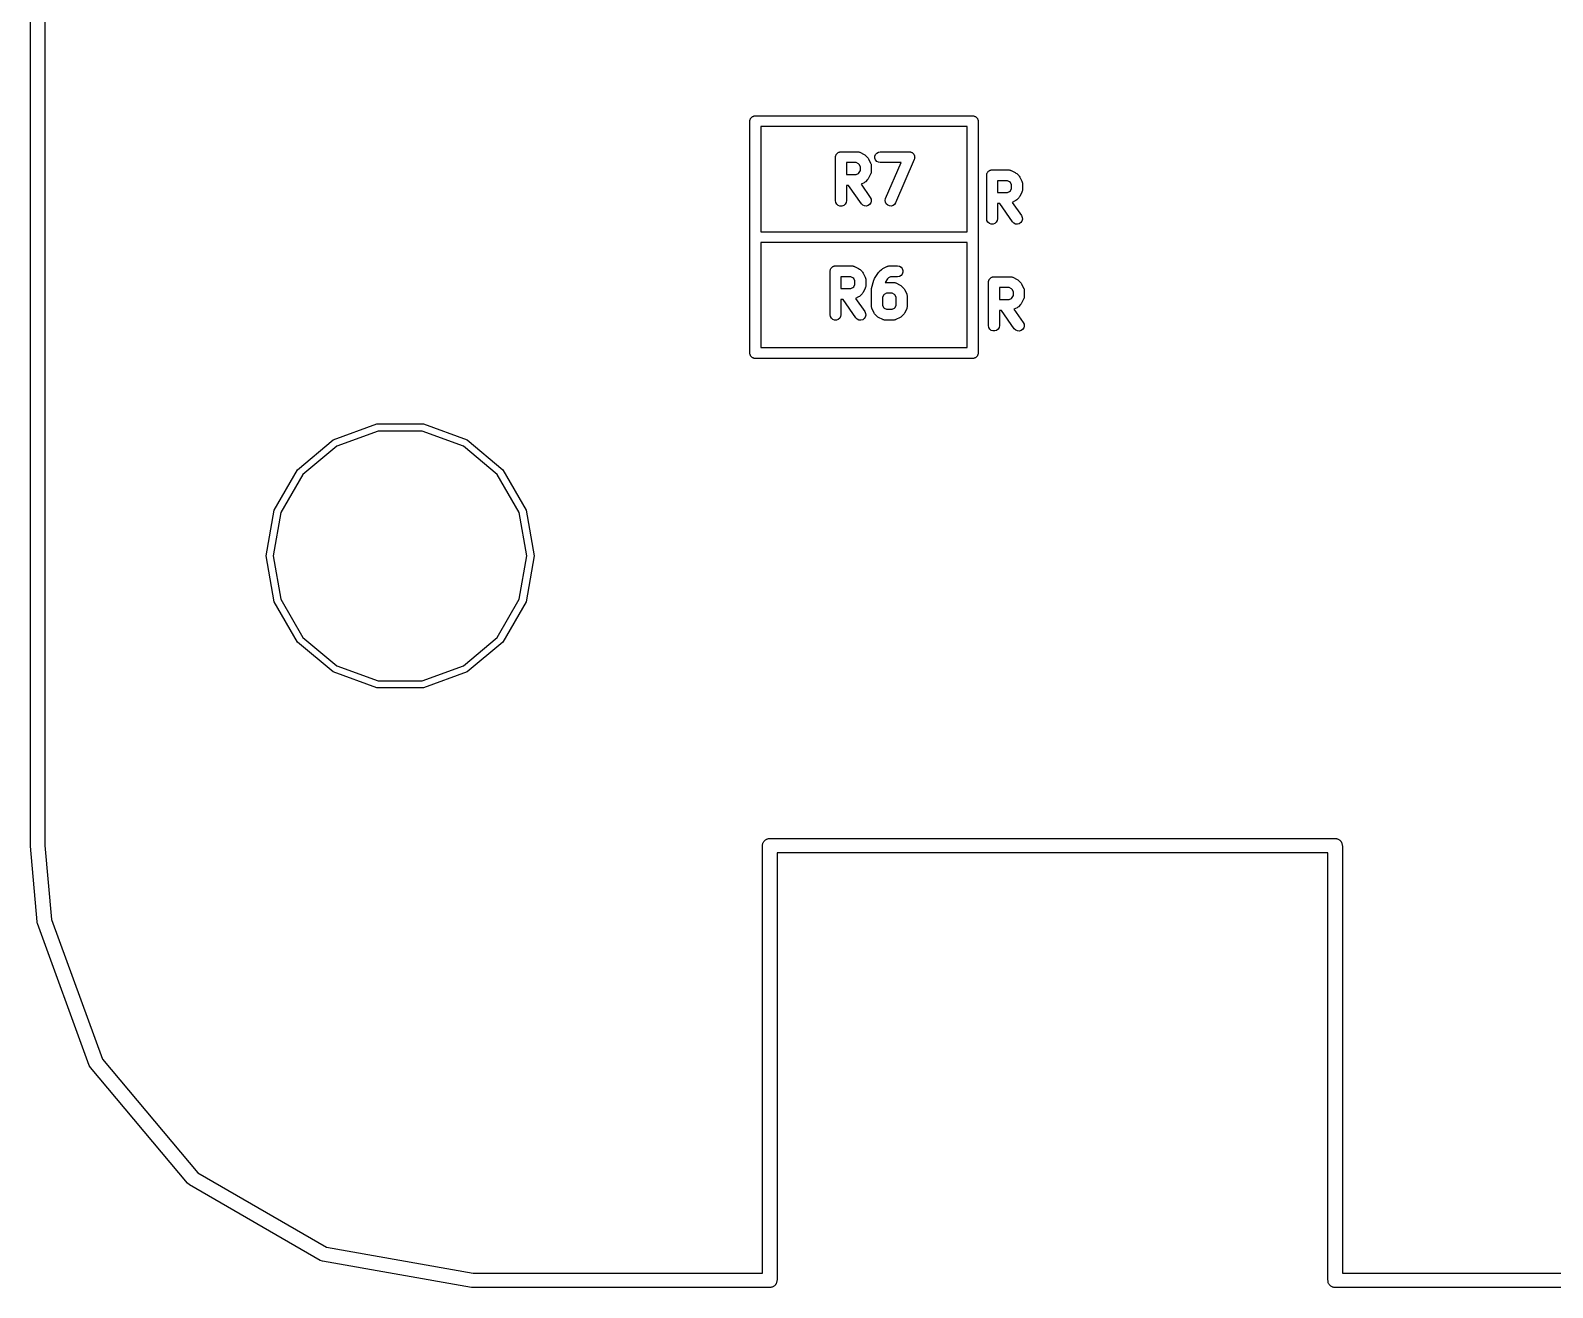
# Model space of a CAD drawing. Extents: x 10 to 287, y -200 to -10.
# Drawn here: x 99.9 to 120.9, y -112.1 to -94.75 of the extents above; entities that cross this region are included whole.
import ezdxf

# ---------------------------------------------------------------- set-up
doc = ezdxf.new("R2010")
doc.units = 0
doc.header["$MEASUREMENT"] = 0
doc.layers.add('BLACK', color=7, linetype='CONTINUOUS')

msp = doc.modelspace()

# ---------------------------------------------------------------- linework, layer by layer
at = {"layer": 'Black'}
for p, q in [((99.9, -106), (99.9, -56)), ((100.1, -56.0087), (100.1, -105.996)), ((109.83, -95.9743), (109.833, -95.9687)), ((109.833, -95.9687), (109.835, -95.9625)), ((109.835, -95.9625), (109.839, -95.9575)), ((109.839, -95.9575), (109.843, -95.9518)), ((109.843, -95.9518), (109.848, -95.9476)), ((109.848, -95.9476), (109.852, -95.9425)), ((109.852, -95.9425), (109.857, -95.9393)), ((109.857, -95.9393), (109.862, -95.935)), ((109.862, -95.935), (109.869, -95.9328)), ((109.869, -95.9328), (109.874, -95.9295)), ((109.874, -95.9295), (109.881, -95.9284)), ((109.881, -95.9284), (109.887, -95.9261)), ((109.887, -95.9261), (109.894, -95.9261)), ((109.894, -95.9261), (109.9, -95.925)), ((109.9, -95.925), (112.9, -95.925)), ((112.9, -95.925), (112.906, -95.9261)), ((112.906, -95.9261), (112.913, -95.9261)), ((112.913, -95.9261), (112.919, -95.9284)), ((112.919, -95.9284), (112.926, -95.9295)), ((112.926, -95.9295), (112.931, -95.9328)), ((112.931, -95.9328), (112.938, -95.935)), ((112.938, -95.935), (112.943, -95.9393)), ((112.943, -95.9393), (112.948, -95.9425)), ((112.948, -95.9425), (112.952, -95.9476)), ((112.952, -95.9476), (112.957, -95.9518)), ((112.957, -95.9518), (112.961, -95.9575)), ((112.961, -95.9575), (112.965, -95.9625)), ((112.965, -95.9625), (112.967, -95.9687)), ((112.967, -95.9687), (112.97, -95.9743)), ((109.825, -96), (109.826, -95.9935)), ((109.825, -99.2), (109.825, -96)), ((109.826, -95.987), (109.828, -95.9808)), ((109.826, -95.9935), (109.826, -95.987)), ((109.828, -95.9808), (109.83, -95.9743)), ((112.825, -96.075), (109.975, -96.075)), ((109.975, -96.075), (109.975, -97.525)), ((112.825, -97.525), (112.825, -96.075)), ((112.97, -95.9743), (112.972, -95.9808)), ((112.972, -95.9808), (112.974, -95.987)), ((112.974, -95.987), (112.974, -95.9935)), ((112.974, -95.9935), (112.975, -96)), ((112.975, -96), (112.975, -99.2)), ((111.007, -96.4964), (111.008, -96.49)), ((111.007, -97.0964), (111.007, -96.4964)), ((111.008, -96.4834), (111.011, -96.4772)), ((111.008, -96.49), (111.008, -96.4834)), ((111.011, -96.4772), (111.012, -96.4708)), ((111.012, -96.4708), (111.015, -96.4651)), ((111.015, -96.4651), (111.017, -96.4589)), ((111.017, -96.4589), (111.021, -96.4539)), ((111.021, -96.4539), (111.025, -96.4482)), ((111.025, -96.4482), (111.03, -96.444)), ((111.03, -96.444), (111.034, -96.439)), ((111.034, -96.439), (111.04, -96.4357)), ((111.04, -96.4357), (111.045, -96.4315)), ((111.045, -96.4315), (111.051, -96.4292)), ((111.051, -96.4292), (111.056, -96.426)), ((111.056, -96.426), (111.063, -96.4248)), ((111.063, -96.4248), (111.069, -96.4226)), ((111.069, -96.4226), (111.076, -96.4226)), ((111.076, -96.4226), (111.082, -96.4214)), ((111.082, -96.4214), (111.311, -96.4214)), ((111.157, -96.5714), (111.157, -96.7357)), ((111.293, -96.5714), (111.157, -96.5714)), ((111.323, -96.5866), (111.293, -96.5714)), ((111.311, -96.4214), (111.315, -96.4222)), ((111.315, -96.4222), (111.319, -96.4219)), ((111.319, -96.4219), (111.328, -96.4244)), ((111.335, -96.598), (111.323, -96.5866)), ((111.328, -96.4244), (111.336, -96.426)), ((111.35, -96.6284), (111.335, -96.598)), ((111.336, -96.426), (111.34, -96.4281)), ((111.34, -96.4281), (111.344, -96.4293)), ((111.344, -96.4293), (111.401, -96.4579)), ((111.401, -96.4579), (111.411, -96.4651)), ((111.411, -96.4651), (111.421, -96.472)), ((111.421, -96.472), (111.449, -96.5005)), ((111.449, -96.5005), (111.456, -96.5104)), ((111.456, -96.5104), (111.464, -96.52)), ((111.464, -96.52), (111.492, -96.5772)), ((111.492, -96.5772), (111.493, -96.5813)), ((111.493, -96.5813), (111.495, -96.5851)), ((111.495, -96.5851), (111.497, -96.5937)), ((111.497, -96.5937), (111.5, -96.6021)), ((111.551, -96.4834), (111.56, -96.4589)), ((111.551, -96.5095), (111.551, -96.4834)), ((111.56, -96.5339), (111.551, -96.5095)), ((111.56, -96.4589), (111.577, -96.439)), ((111.577, -96.5539), (111.56, -96.5339)), ((111.577, -96.439), (111.599, -96.426)), ((111.599, -96.5669), (111.577, -96.5539)), ((111.599, -96.426), (111.625, -96.4214)), ((111.625, -96.5714), (111.599, -96.5669)), ((111.625, -96.4214), (112.025, -96.4214)), ((111.911, -96.5714), (111.625, -96.5714)), ((111.699, -97.0669), (111.911, -96.5714)), ((112.094, -96.526), (111.837, -97.126)), ((112.025, -96.4214), (112.033, -96.4229)), ((112.033, -96.4229), (112.042, -96.4234)), ((112.042, -96.4234), (112.046, -96.4252)), ((112.046, -96.4252), (112.051, -96.426)), ((112.051, -96.426), (112.058, -96.4303)), ((112.058, -96.4303), (112.066, -96.4337)), ((112.066, -96.4337), (112.069, -96.4367)), ((112.069, -96.4367), (112.073, -96.439)), ((112.073, -96.439), (112.079, -96.4456)), ((112.079, -96.4456), (112.085, -96.4515)), ((112.085, -96.4515), (112.087, -96.4555)), ((112.087, -96.4555), (112.09, -96.4589)), ((112.09, -96.4589), (112.093, -96.467)), ((112.093, -96.467), (112.097, -96.4747)), ((112.096, -96.5176), (112.094, -96.526)), ((112.099, -96.5095), (112.096, -96.5176)), ((112.097, -96.4747), (112.097, -96.4792)), ((112.097, -96.4792), (112.099, -96.4834)), ((112.099, -96.4834), (112.099, -96.492)), ((112.099, -96.492), (112.1, -96.5006)), ((112.1, -96.5006), (112.099, -96.505)), ((112.099, -96.505), (112.099, -96.5095)), ((111.157, -96.7357), (111.293, -96.7357)), ((111.293, -96.7357), (111.323, -96.7205)), ((111.323, -96.7205), (111.335, -96.7091)), ((111.335, -96.7091), (111.35, -96.6787)), ((111.35, -96.6787), (111.35, -96.6284)), ((111.449, -96.8066), (111.421, -96.8352)), ((111.456, -96.7968), (111.449, -96.8066)), ((111.464, -96.7871), (111.456, -96.7968)), ((111.492, -96.73), (111.464, -96.7871)), ((111.493, -96.7258), (111.492, -96.73)), ((111.495, -96.7221), (111.493, -96.7258)), ((111.497, -96.7134), (111.495, -96.7221)), ((111.5, -96.705), (111.497, -96.7134)), ((111.5, -96.6021), (111.499, -96.6065)), ((111.499, -96.6065), (111.5, -96.6107)), ((111.5, -96.6964), (111.499, -96.7007)), ((111.499, -96.7007), (111.5, -96.705)), ((111.5, -96.6107), (111.5, -96.6964)), ((113.093, -96.7464), (113.094, -96.74)), ((113.093, -97.3464), (113.093, -96.7464)), ((113.094, -96.7334), (113.096, -96.7272)), ((113.094, -96.74), (113.094, -96.7334)), ((113.096, -96.7272), (113.097, -96.7208)), ((113.097, -96.7208), (113.101, -96.7151)), ((113.101, -96.7151), (113.103, -96.7089)), ((113.103, -96.7089), (113.107, -96.7039)), ((113.107, -96.7039), (113.11, -96.6982)), ((113.11, -96.6982), (113.115, -96.694)), ((113.115, -96.694), (113.12, -96.689)), ((113.12, -96.689), (113.125, -96.6857)), ((113.125, -96.6857), (113.13, -96.6815)), ((113.13, -96.6815), (113.137, -96.6792)), ((113.137, -96.6792), (113.142, -96.676)), ((113.142, -96.676), (113.149, -96.6748)), ((113.149, -96.6748), (113.155, -96.6726)), ((113.155, -96.6726), (113.161, -96.6726)), ((113.161, -96.6726), (113.168, -96.6714)), ((113.168, -96.6714), (113.396, -96.6714)), ((113.396, -96.6714), (113.401, -96.6722)), ((113.401, -96.6722), (113.405, -96.6719)), ((113.405, -96.6719), (113.413, -96.6744)), ((113.413, -96.6744), (113.422, -96.676)), ((113.422, -96.676), (113.426, -96.6781)), ((113.426, -96.6781), (113.43, -96.6793)), ((113.43, -96.6793), (113.487, -96.7079)), ((113.487, -96.7079), (113.497, -96.7151)), ((113.497, -96.7151), (113.507, -96.722)), ((113.507, -96.722), (113.535, -96.7505)), ((113.535, -96.7505), (113.542, -96.7604)), ((113.542, -96.7604), (113.549, -96.77)), ((113.549, -96.77), (113.578, -96.8272)), ((111.186, -96.8857), (111.157, -96.8857)), ((111.157, -96.8857), (111.157, -97.0964)), ((111.364, -97.1394), (111.186, -96.8857)), ((111.401, -96.8492), (111.359, -96.8707)), ((111.359, -96.8707), (111.486, -97.0534)), ((111.411, -96.8421), (111.401, -96.8492)), ((111.421, -96.8352), (111.411, -96.8421)), ((113.243, -96.8214), (113.243, -96.9857)), ((113.379, -96.8214), (113.243, -96.8214)), ((113.243, -96.9857), (113.379, -96.9857)), ((113.409, -96.8366), (113.379, -96.8214)), ((113.379, -96.9857), (113.409, -96.9705)), ((113.421, -96.848), (113.409, -96.8366)), ((113.409, -96.9705), (113.421, -96.9591)), ((113.436, -96.8784), (113.421, -96.848)), ((113.421, -96.9591), (113.436, -96.9287)), ((113.436, -96.9287), (113.436, -96.8784)), ((113.578, -96.98), (113.549, -97.0371)), ((113.578, -96.8272), (113.579, -96.8313)), ((113.579, -96.9758), (113.578, -96.98)), ((113.579, -96.8313), (113.581, -96.8351)), ((113.581, -96.9721), (113.579, -96.9758)), ((113.581, -96.8351), (113.583, -96.8437)), ((113.583, -96.9634), (113.581, -96.9721)), ((113.583, -96.8437), (113.585, -96.8521)), ((113.585, -96.955), (113.583, -96.9634)), ((113.585, -96.8521), (113.585, -96.8565)), ((113.585, -96.8565), (113.586, -96.8607)), ((113.586, -96.9464), (113.585, -96.9507)), ((113.585, -96.9507), (113.585, -96.955)), ((113.586, -96.8607), (113.586, -96.9464)), ((111.012, -97.1221), (111.007, -97.0964)), ((111.025, -97.1446), (111.012, -97.1221)), ((111.045, -97.1614), (111.025, -97.1446)), ((111.069, -97.1703), (111.045, -97.1614)), ((111.095, -97.1703), (111.069, -97.1703)), ((111.12, -97.1614), (111.095, -97.1703)), ((111.14, -97.1446), (111.12, -97.1614)), ((111.153, -97.1221), (111.14, -97.1446)), ((111.157, -97.0964), (111.153, -97.1221)), ((111.382, -97.1579), (111.364, -97.1394)), ((111.406, -97.1689), (111.382, -97.1579)), ((111.432, -97.1711), (111.406, -97.1689)), ((111.457, -97.1644), (111.432, -97.1711)), ((111.478, -97.1495), (111.457, -97.1644)), ((111.493, -97.1281), (111.478, -97.1495)), ((111.486, -97.0534), (111.497, -97.077)), ((111.5, -97.103), (111.493, -97.1281)), ((111.497, -97.077), (111.5, -97.103)), ((111.693, -97.0922), (111.699, -97.0669)), ((111.696, -97.1181), (111.693, -97.0922)), ((111.708, -97.1414), (111.696, -97.1181)), ((111.727, -97.1592), (111.708, -97.1414)), ((111.751, -97.1694), (111.727, -97.1592)), ((111.777, -97.1709), (111.751, -97.1694)), ((111.802, -97.1634), (111.777, -97.1709)), ((111.823, -97.1478), (111.802, -97.1634)), ((111.837, -97.126), (111.823, -97.1478)), ((113.272, -97.1357), (113.243, -97.1357)), ((113.243, -97.1357), (113.243, -97.3464)), ((113.449, -97.3894), (113.272, -97.1357)), ((113.487, -97.0992), (113.444, -97.1207)), ((113.444, -97.1207), (113.572, -97.3034)), ((113.497, -97.0921), (113.487, -97.0992)), ((113.507, -97.0852), (113.497, -97.0921)), ((113.535, -97.0566), (113.507, -97.0852)), ((113.542, -97.0468), (113.535, -97.0566)), ((113.549, -97.0371), (113.542, -97.0468)), ((113.097, -97.3721), (113.093, -97.3464)), ((113.11, -97.3946), (113.097, -97.3721)), ((113.13, -97.4114), (113.11, -97.3946)), ((113.155, -97.4203), (113.13, -97.4114)), ((113.181, -97.4203), (113.155, -97.4203)), ((113.205, -97.4114), (113.181, -97.4203)), ((113.225, -97.3946), (113.205, -97.4114)), ((113.238, -97.3721), (113.225, -97.3946)), ((113.243, -97.3464), (113.238, -97.3721)), ((113.468, -97.4079), (113.449, -97.3894)), ((113.491, -97.4189), (113.468, -97.4079)), ((113.517, -97.4211), (113.491, -97.4189)), ((113.542, -97.4144), (113.517, -97.4211)), ((113.564, -97.3995), (113.542, -97.4144)), ((113.579, -97.3781), (113.564, -97.3995)), ((113.572, -97.3034), (113.583, -97.327)), ((113.585, -97.353), (113.579, -97.3781)), ((113.583, -97.327), (113.585, -97.353)), ((109.975, -97.525), (112.825, -97.525)), ((112.825, -97.675), (109.975, -97.675)), ((109.975, -97.675), (109.975, -99.125)), ((112.825, -99.125), (112.825, -97.675)), ((110.932, -98.0714), (110.933, -98.065)), ((110.933, -98.0584), (110.936, -98.0522)), ((110.933, -98.065), (110.933, -98.0584)), ((110.936, -98.0522), (110.937, -98.0458)), ((110.937, -98.0458), (110.94, -98.0401)), ((110.94, -98.0401), (110.942, -98.0339)), ((110.942, -98.0339), (110.946, -98.0289)), ((110.946, -98.0289), (110.95, -98.0232)), ((110.95, -98.0232), (110.955, -98.019)), ((110.955, -98.019), (110.959, -98.014)), ((110.959, -98.014), (110.965, -98.0107)), ((110.965, -98.0107), (110.97, -98.0065)), ((110.97, -98.0065), (110.976, -98.0042)), ((110.976, -98.0042), (110.981, -98.001)), ((110.981, -98.001), (110.988, -97.9998)), ((110.988, -97.9998), (110.994, -97.9976)), ((110.994, -97.9976), (111.001, -97.9976)), ((111.001, -97.9976), (111.007, -97.9964)), ((111.007, -97.9964), (111.236, -97.9964)), ((111.236, -97.9964), (111.24, -97.9972)), ((111.24, -97.9972), (111.244, -97.9969)), ((111.244, -97.9969), (111.253, -97.9994)), ((111.253, -97.9994), (111.261, -98.001)), ((111.261, -98.001), (111.265, -98.0031)), ((111.265, -98.0031), (111.269, -98.0043)), ((111.269, -98.0043), (111.326, -98.0329)), ((111.326, -98.0329), (111.336, -98.0401)), ((111.336, -98.0401), (111.346, -98.047)), ((111.346, -98.047), (111.374, -98.0755)), ((111.611, -98.0755), (111.64, -98.047)), ((111.64, -98.047), (111.65, -98.0401)), ((111.65, -98.0401), (111.659, -98.0329)), ((111.659, -98.0329), (111.716, -98.0043)), ((111.716, -98.0043), (111.721, -98.0031)), ((111.721, -98.0031), (111.724, -98.001)), ((111.724, -98.001), (111.733, -97.9994)), ((111.733, -97.9994), (111.741, -97.9969)), ((111.741, -97.9969), (111.746, -97.9972)), ((111.746, -97.9972), (111.75, -97.9964)), ((111.75, -97.9964), (111.864, -97.9964)), ((111.864, -97.9964), (111.89, -98.001)), ((111.89, -98.001), (111.912, -98.014)), ((111.912, -98.014), (111.929, -98.0339)), ((111.929, -98.0339), (111.938, -98.0584)), ((111.938, -98.0584), (111.938, -98.0845)), ((110.932, -98.6714), (110.932, -98.0714)), ((111.082, -98.1464), (111.082, -98.3107)), ((111.218, -98.1464), (111.082, -98.1464)), ((111.248, -98.1616), (111.218, -98.1464)), ((111.26, -98.173), (111.248, -98.1616)), ((111.275, -98.2034), (111.26, -98.173)), ((111.26, -98.2841), (111.275, -98.2537)), ((111.275, -98.2537), (111.275, -98.2034)), ((111.374, -98.0755), (111.381, -98.0854)), ((111.381, -98.0854), (111.389, -98.095)), ((111.389, -98.095), (111.417, -98.1522)), ((111.417, -98.1522), (111.418, -98.1563)), ((111.418, -98.1563), (111.42, -98.1601)), ((111.42, -98.1601), (111.422, -98.1687)), ((111.422, -98.1687), (111.425, -98.1771)), ((111.425, -98.28), (111.422, -98.2884)), ((111.425, -98.1771), (111.424, -98.1815)), ((111.424, -98.1815), (111.425, -98.1857)), ((111.425, -98.2714), (111.424, -98.2757)), ((111.424, -98.2757), (111.425, -98.28)), ((111.425, -98.1857), (111.425, -98.2714)), ((111.506, -98.3104), (111.534, -98.1961)), ((111.534, -98.1961), (111.54, -98.1845)), ((111.54, -98.1845), (111.545, -98.1727)), ((111.545, -98.1727), (111.602, -98.087)), ((111.602, -98.087), (111.607, -98.0816)), ((111.607, -98.0816), (111.611, -98.0755)), ((111.723, -98.1764), (111.69, -98.2255)), ((111.69, -98.2255), (111.693, -98.225)), ((111.693, -98.225), (111.807, -98.225)), ((111.737, -98.1616), (111.723, -98.1764)), ((111.768, -98.1464), (111.737, -98.1616)), ((111.864, -98.1464), (111.768, -98.1464)), ((111.807, -98.225), (111.811, -98.2257)), ((111.811, -98.2257), (111.816, -98.2255)), ((111.816, -98.2255), (111.824, -98.228)), ((111.824, -98.228), (111.833, -98.2295)), ((111.833, -98.2295), (111.837, -98.2317)), ((111.837, -98.2317), (111.841, -98.2329)), ((111.841, -98.2329), (111.898, -98.2615)), ((111.89, -98.1419), (111.864, -98.1464)), ((111.912, -98.1289), (111.89, -98.1419)), ((111.898, -98.2615), (111.907, -98.2686)), ((111.907, -98.2686), (111.917, -98.2755)), ((111.929, -98.1089), (111.912, -98.1289)), ((111.917, -98.2755), (111.946, -98.3041)), ((111.938, -98.0845), (111.929, -98.1089)), ((113.118, -98.2214), (113.119, -98.215)), ((113.118, -98.8214), (113.118, -98.2214)), ((113.119, -98.2084), (113.121, -98.2022)), ((113.119, -98.215), (113.119, -98.2084)), ((113.121, -98.2022), (113.122, -98.1958)), ((113.122, -98.1958), (113.126, -98.1901)), ((113.126, -98.1901), (113.128, -98.1839)), ((113.128, -98.1839), (113.132, -98.1789)), ((113.132, -98.1789), (113.135, -98.1732)), ((113.135, -98.1732), (113.14, -98.169)), ((113.14, -98.169), (113.145, -98.164)), ((113.145, -98.164), (113.15, -98.1607)), ((113.15, -98.1607), (113.155, -98.1565)), ((113.155, -98.1565), (113.162, -98.1542)), ((113.162, -98.1542), (113.167, -98.151)), ((113.167, -98.151), (113.174, -98.1498)), ((113.174, -98.1498), (113.18, -98.1476)), ((113.18, -98.1476), (113.186, -98.1476)), ((113.186, -98.1476), (113.193, -98.1464)), ((113.193, -98.1464), (113.421, -98.1464)), ((113.421, -98.1464), (113.426, -98.1472)), ((113.426, -98.1472), (113.43, -98.1469)), ((113.43, -98.1469), (113.438, -98.1494)), ((113.438, -98.1494), (113.447, -98.151)), ((113.447, -98.151), (113.451, -98.1531)), ((113.451, -98.1531), (113.455, -98.1543)), ((113.455, -98.1543), (113.512, -98.1829)), ((113.512, -98.1829), (113.522, -98.1901)), ((113.522, -98.1901), (113.532, -98.197)), ((113.532, -98.197), (113.56, -98.2255)), ((113.56, -98.2255), (113.567, -98.2354)), ((113.567, -98.2354), (113.574, -98.245)), ((113.574, -98.245), (113.603, -98.3022)), ((111.082, -98.3107), (111.218, -98.3107)), ((111.111, -98.4607), (111.082, -98.4607)), ((111.082, -98.4607), (111.082, -98.6714)), ((111.289, -98.7144), (111.111, -98.4607)), ((111.218, -98.3107), (111.248, -98.2955)), ((111.248, -98.2955), (111.26, -98.2841)), ((111.326, -98.4242), (111.284, -98.4457)), ((111.284, -98.4457), (111.411, -98.6284)), ((111.336, -98.4171), (111.326, -98.4242)), ((111.346, -98.4102), (111.336, -98.4171)), ((111.374, -98.3816), (111.346, -98.4102)), ((111.381, -98.3718), (111.374, -98.3816)), ((111.389, -98.3621), (111.381, -98.3718)), ((111.417, -98.305), (111.389, -98.3621)), ((111.418, -98.3008), (111.417, -98.305)), ((111.42, -98.2971), (111.418, -98.3008)), ((111.422, -98.2884), (111.42, -98.2971)), ((111.504, -98.3286), (111.505, -98.3195)), ((111.504, -98.5571), (111.504, -98.3286)), ((111.505, -98.3195), (111.506, -98.3104)), ((111.669, -98.4016), (111.654, -98.432)), ((111.654, -98.432), (111.654, -98.5394)), ((111.68, -98.3902), (111.669, -98.4016)), ((111.711, -98.375), (111.68, -98.3902)), ((111.789, -98.375), (111.711, -98.375)), ((111.82, -98.3902), (111.789, -98.375)), ((111.831, -98.4016), (111.82, -98.3902)), ((111.846, -98.432), (111.831, -98.4016)), ((111.846, -98.5394), (111.846, -98.432)), ((111.946, -98.3041), (111.953, -98.3139)), ((111.953, -98.3139), (111.96, -98.3236)), ((111.96, -98.3236), (111.989, -98.3807)), ((111.989, -98.3807), (111.99, -98.3849)), ((111.99, -98.3849), (111.992, -98.3886)), ((111.992, -98.3886), (111.993, -98.3973)), ((111.993, -98.3973), (111.996, -98.4057)), ((111.996, -98.4057), (111.996, -98.41)), ((111.996, -98.41), (111.996, -98.4143)), ((111.996, -98.4143), (111.996, -98.5571)), ((113.268, -98.2964), (113.268, -98.4607)), ((113.404, -98.2964), (113.268, -98.2964)), ((113.268, -98.4607), (113.404, -98.4607)), ((113.434, -98.3116), (113.404, -98.2964)), ((113.404, -98.4607), (113.434, -98.4455)), ((113.446, -98.323), (113.434, -98.3116)), ((113.434, -98.4455), (113.446, -98.4341)), ((113.461, -98.3534), (113.446, -98.323)), ((113.446, -98.4341), (113.461, -98.4037)), ((113.461, -98.4037), (113.461, -98.3534)), ((113.603, -98.455), (113.574, -98.5121)), ((113.603, -98.3022), (113.604, -98.3063)), ((113.604, -98.4508), (113.603, -98.455)), ((113.604, -98.3063), (113.606, -98.3101)), ((113.606, -98.4471), (113.604, -98.4508)), ((113.606, -98.3101), (113.608, -98.3187)), ((113.608, -98.4384), (113.606, -98.4471)), ((113.608, -98.3187), (113.61, -98.3271)), ((113.61, -98.43), (113.608, -98.4384)), ((113.61, -98.3271), (113.61, -98.3315)), ((113.61, -98.3315), (113.611, -98.3357)), ((113.611, -98.4214), (113.61, -98.4257)), ((113.61, -98.4257), (113.61, -98.43)), ((113.611, -98.3357), (113.611, -98.4214)), ((110.937, -98.6971), (110.932, -98.6714)), ((110.95, -98.7196), (110.937, -98.6971)), ((111.078, -98.6971), (111.065, -98.7196)), ((111.082, -98.6714), (111.078, -98.6971)), ((111.411, -98.6284), (111.422, -98.652)), ((111.425, -98.678), (111.418, -98.7031)), ((111.422, -98.652), (111.425, -98.678)), ((111.504, -98.5614), (111.504, -98.5571)), ((111.504, -98.5657), (111.504, -98.5614)), ((111.507, -98.5741), (111.504, -98.5657)), ((111.508, -98.5828), (111.507, -98.5741)), ((111.51, -98.5865), (111.508, -98.5828)), ((111.511, -98.5907), (111.51, -98.5865)), ((111.54, -98.6478), (111.511, -98.5907)), ((111.547, -98.6575), (111.54, -98.6478)), ((111.554, -98.6673), (111.547, -98.6575)), ((111.583, -98.6959), (111.554, -98.6673)), ((111.593, -98.7028), (111.583, -98.6959)), ((111.654, -98.5394), (111.669, -98.5699)), ((111.669, -98.5699), (111.68, -98.5812)), ((111.68, -98.5812), (111.711, -98.5964)), ((111.711, -98.5964), (111.789, -98.5964)), ((111.789, -98.5964), (111.82, -98.5812)), ((111.82, -98.5812), (111.831, -98.5699)), ((111.831, -98.5699), (111.846, -98.5394)), ((111.917, -98.6959), (111.907, -98.7028)), ((111.946, -98.6673), (111.917, -98.6959)), ((111.953, -98.6575), (111.946, -98.6673)), ((111.96, -98.6478), (111.953, -98.6575)), ((111.989, -98.5907), (111.96, -98.6478)), ((111.99, -98.5865), (111.989, -98.5907)), ((111.992, -98.5828), (111.99, -98.5865)), ((111.993, -98.5741), (111.992, -98.5828)), ((111.996, -98.5657), (111.993, -98.5741)), ((111.996, -98.5571), (111.996, -98.5614)), ((111.996, -98.5614), (111.996, -98.5657)), ((113.297, -98.6107), (113.268, -98.6107)), ((113.268, -98.6107), (113.268, -98.8214)), ((113.474, -98.8644), (113.297, -98.6107)), ((113.512, -98.5742), (113.469, -98.5957)), ((113.469, -98.5957), (113.597, -98.7784)), ((113.522, -98.5671), (113.512, -98.5742)), ((113.532, -98.5602), (113.522, -98.5671)), ((113.56, -98.5316), (113.532, -98.5602)), ((113.567, -98.5218), (113.56, -98.5316)), ((113.574, -98.5121), (113.567, -98.5218)), ((110.97, -98.7364), (110.95, -98.7196)), ((110.994, -98.7453), (110.97, -98.7364)), ((111.02, -98.7453), (110.994, -98.7453)), ((111.045, -98.7364), (111.02, -98.7453)), ((111.065, -98.7196), (111.045, -98.7364)), ((111.307, -98.7329), (111.289, -98.7144)), ((111.331, -98.7439), (111.307, -98.7329)), ((111.357, -98.7461), (111.331, -98.7439)), ((111.382, -98.7394), (111.357, -98.7461)), ((111.403, -98.7245), (111.382, -98.7394)), ((111.418, -98.7031), (111.403, -98.7245)), ((111.602, -98.7099), (111.593, -98.7028)), ((111.659, -98.7385), (111.602, -98.7099)), ((111.663, -98.7397), (111.659, -98.7385)), ((111.667, -98.7419), (111.663, -98.7397)), ((111.676, -98.7434), (111.667, -98.7419)), ((111.684, -98.7459), (111.676, -98.7434)), ((111.689, -98.7457), (111.684, -98.7459)), ((111.693, -98.7464), (111.689, -98.7457)), ((111.807, -98.7464), (111.693, -98.7464)), ((111.811, -98.7457), (111.807, -98.7464)), ((111.816, -98.7459), (111.811, -98.7457)), ((111.824, -98.7434), (111.816, -98.7459)), ((111.833, -98.7419), (111.824, -98.7434)), ((111.837, -98.7397), (111.833, -98.7419)), ((111.841, -98.7385), (111.837, -98.7397)), ((111.898, -98.7099), (111.841, -98.7385)), ((111.907, -98.7028), (111.898, -98.7099)), ((113.122, -98.8471), (113.118, -98.8214)), ((113.135, -98.8696), (113.122, -98.8471)), ((113.155, -98.8864), (113.135, -98.8696)), ((113.18, -98.8953), (113.155, -98.8864)), ((113.206, -98.8953), (113.18, -98.8953)), ((113.23, -98.8864), (113.206, -98.8953)), ((113.25, -98.8696), (113.23, -98.8864)), ((113.263, -98.8471), (113.25, -98.8696)), ((113.268, -98.8214), (113.263, -98.8471)), ((113.493, -98.8829), (113.474, -98.8644)), ((113.516, -98.8939), (113.493, -98.8829)), ((113.542, -98.8961), (113.516, -98.8939)), ((113.567, -98.8894), (113.542, -98.8961)), ((113.589, -98.8745), (113.567, -98.8894)), ((113.604, -98.8531), (113.589, -98.8745)), ((113.597, -98.7784), (113.608, -98.802)), ((113.61, -98.828), (113.604, -98.8531)), ((113.608, -98.802), (113.61, -98.828)), ((109.826, -99.2065), (109.825, -99.2)), ((109.826, -99.213), (109.826, -99.2065)), ((109.828, -99.2192), (109.826, -99.213)), ((109.83, -99.2257), (109.828, -99.2192)), ((109.833, -99.2313), (109.83, -99.2257)), ((109.835, -99.2375), (109.833, -99.2313)), ((109.839, -99.2425), (109.835, -99.2375)), ((109.843, -99.2482), (109.839, -99.2425)), ((109.848, -99.2524), (109.843, -99.2482)), ((109.852, -99.2575), (109.848, -99.2524)), ((109.857, -99.2607), (109.852, -99.2575)), ((109.862, -99.265), (109.857, -99.2607)), ((109.869, -99.2672), (109.862, -99.265)), ((109.874, -99.2705), (109.869, -99.2672)), ((109.881, -99.2716), (109.874, -99.2705)), ((109.887, -99.2739), (109.881, -99.2716)), ((109.894, -99.2739), (109.887, -99.2739)), ((109.9, -99.275), (109.894, -99.2739)), ((112.9, -99.275), (109.9, -99.275)), ((109.975, -99.125), (112.825, -99.125)), ((112.906, -99.2739), (112.9, -99.275)), ((112.913, -99.2739), (112.906, -99.2739)), ((112.919, -99.2716), (112.913, -99.2739)), ((112.926, -99.2705), (112.919, -99.2716)), ((112.931, -99.2672), (112.926, -99.2705)), ((112.938, -99.265), (112.931, -99.2672)), ((112.943, -99.2607), (112.938, -99.265)), ((112.948, -99.2575), (112.943, -99.2607)), ((112.952, -99.2524), (112.948, -99.2575)), ((112.957, -99.2482), (112.952, -99.2524)), ((112.961, -99.2425), (112.957, -99.2482)), ((112.965, -99.2375), (112.961, -99.2425)), ((112.967, -99.2313), (112.965, -99.2375)), ((112.97, -99.2257), (112.967, -99.2313)), ((112.972, -99.2192), (112.97, -99.2257)), ((112.974, -99.213), (112.972, -99.2192)), ((112.975, -99.2), (112.974, -99.2065)), ((112.974, -99.2065), (112.974, -99.213)), ((104.075, -100.398), (104.679, -100.178)), ((104.696, -100.277), (104.125, -100.484)), ((104.679, -100.178), (105.321, -100.178)), ((105.304, -100.277), (104.696, -100.277)), ((105.875, -100.484), (105.304, -100.277)), ((105.321, -100.178), (105.925, -100.398)), ((103.583, -100.811), (104.075, -100.398)), ((104.125, -100.484), (103.659, -100.875)), ((106.341, -100.875), (105.875, -100.484)), ((105.925, -100.398), (106.417, -100.811)), ((103.262, -101.367), (103.583, -100.811)), ((103.659, -100.875), (103.356, -101.401)), ((106.644, -101.401), (106.341, -100.875)), ((106.417, -100.811), (106.738, -101.367)), ((103.15, -102), (103.262, -101.367)), ((103.356, -101.401), (103.25, -102)), ((106.75, -102), (106.644, -101.401)), ((106.738, -101.367), (106.85, -102)), ((103.262, -102.633), (103.15, -102)), ((103.25, -102), (103.356, -102.599)), ((106.644, -102.599), (106.75, -102)), ((106.85, -102), (106.738, -102.633)), ((103.583, -103.189), (103.262, -102.633)), ((103.356, -102.599), (103.659, -103.125)), ((106.341, -103.125), (106.644, -102.599)), ((106.738, -102.633), (106.417, -103.189)), ((104.075, -103.602), (103.583, -103.189)), ((103.659, -103.125), (104.125, -103.516)), ((105.875, -103.516), (106.341, -103.125)), ((106.417, -103.189), (105.925, -103.602)), ((104.125, -103.516), (104.696, -103.723)), ((105.304, -103.723), (105.875, -103.516)), ((104.679, -103.822), (104.075, -103.602)), ((104.696, -103.723), (105.304, -103.723)), ((105.925, -103.602), (105.321, -103.822)), ((105.321, -103.822), (104.679, -103.822)), ((99.9008, -106.004), (99.9, -106)), ((99.9004, -106.009), (99.9008, -106.004)), ((99.9915, -107.051), (99.9004, -106.009)), ((100.1, -105.996), (100.19, -107.02)), ((110, -106), (110.002, -105.991)), ((110, -111.9), (110, -106)), ((110.002, -105.983), (110.005, -105.974)), ((110.002, -105.991), (110.002, -105.983)), ((110.005, -105.974), (110.006, -105.966)), ((110.006, -105.966), (110.01, -105.958)), ((110.01, -105.958), (110.013, -105.95)), ((110.013, -105.95), (110.019, -105.943)), ((110.019, -105.943), (110.023, -105.936)), ((110.023, -105.936), (110.03, -105.93)), ((110.03, -105.93), (110.036, -105.923)), ((110.036, -105.923), (110.043, -105.919)), ((110.043, -105.919), (110.05, -105.913)), ((110.05, -105.913), (110.058, -105.91)), ((110.058, -105.91), (110.066, -105.906)), ((110.066, -105.906), (110.074, -105.905)), ((110.074, -105.905), (110.083, -105.902)), ((110.083, -105.902), (110.091, -105.902)), ((110.091, -105.902), (110.1, -105.9)), ((110.1, -105.9), (117.9, -105.9)), ((117.9, -105.9), (117.909, -105.902)), ((117.909, -105.902), (117.917, -105.902)), ((117.917, -105.902), (117.926, -105.905)), ((117.926, -105.905), (117.934, -105.906)), ((117.934, -105.906), (117.942, -105.91)), ((117.942, -105.91), (117.95, -105.913)), ((117.95, -105.913), (117.957, -105.919)), ((117.957, -105.919), (117.964, -105.923)), ((117.964, -105.923), (117.97, -105.93)), ((117.97, -105.93), (117.977, -105.936)), ((117.977, -105.936), (117.981, -105.943)), ((117.981, -105.943), (117.987, -105.95)), ((117.987, -105.95), (117.99, -105.958)), ((117.99, -105.958), (117.994, -105.966)), ((117.994, -105.966), (117.995, -105.974)), ((117.995, -105.974), (117.998, -105.983)), ((117.998, -105.983), (117.998, -105.991)), ((117.998, -105.991), (118, -106)), ((118, -106), (118, -111.9)), ((117.8, -106.1), (110.2, -106.1)), ((110.2, -106.1), (110.2, -112)), ((117.8, -112), (117.8, -106.1)), ((99.9949, -107.063), (99.9915, -107.051)), ((99.9972, -107.076), (99.9949, -107.063)), ((100.71, -109.034), (99.9972, -107.076)), ((100.19, -107.02), (100.892, -108.949)), ((100.892, -108.949), (102.209, -110.518)), ((100.727, -109.064), (100.71, -109.034)), ((102.067, -110.661), (100.727, -109.064)), ((102.093, -110.683), (102.067, -110.661)), ((102.209, -110.518), (103.983, -111.543)), ((103.898, -111.725), (102.093, -110.683)), ((103.983, -111.543), (106.009, -111.9)), ((103.931, -111.737), (103.898, -111.725)), ((105.983, -112.098), (103.931, -111.737)), ((106.009, -111.9), (110, -111.9)), ((118, -111.9), (207.996, -111.9)), ((105.991, -112.098), (105.983, -112.098)), ((106, -112.1), (105.991, -112.098)), ((110.1, -112.1), (106, -112.1)), ((110.109, -112.098), (110.1, -112.1)), ((110.117, -112.098), (110.109, -112.098)), ((110.126, -112.095), (110.117, -112.098)), ((110.134, -112.094), (110.126, -112.095)), ((110.142, -112.09), (110.134, -112.094)), ((110.15, -112.087), (110.142, -112.09)), ((110.157, -112.081), (110.15, -112.087)), ((110.164, -112.077), (110.157, -112.081)), ((110.17, -112.07), (110.164, -112.077)), ((110.177, -112.064), (110.17, -112.07)), ((110.181, -112.057), (110.177, -112.064)), ((110.187, -112.05), (110.181, -112.057)), ((110.19, -112.042), (110.187, -112.05)), ((110.194, -112.034), (110.19, -112.042)), ((110.195, -112.026), (110.194, -112.034)), ((110.198, -112.017), (110.195, -112.026)), ((110.2, -112), (110.198, -112.009)), ((110.198, -112.009), (110.198, -112.017)), ((117.802, -112.009), (117.8, -112)), ((117.802, -112.017), (117.802, -112.009)), ((117.805, -112.026), (117.802, -112.017)), ((117.806, -112.034), (117.805, -112.026)), ((117.81, -112.042), (117.806, -112.034)), ((117.813, -112.05), (117.81, -112.042)), ((117.819, -112.057), (117.813, -112.05)), ((117.823, -112.064), (117.819, -112.057)), ((117.83, -112.07), (117.823, -112.064)), ((117.836, -112.077), (117.83, -112.07)), ((117.843, -112.081), (117.836, -112.077)), ((117.85, -112.087), (117.843, -112.081)), ((117.858, -112.09), (117.85, -112.087)), ((117.866, -112.094), (117.858, -112.09)), ((117.874, -112.095), (117.866, -112.094)), ((117.883, -112.098), (117.874, -112.095)), ((117.891, -112.098), (117.883, -112.098)), ((117.9, -112.1), (117.891, -112.098)), ((208, -112.1), (117.9, -112.1))]:
    msp.add_line(p, q, dxfattribs=at)

doc.saveas('drawing.dxf')
